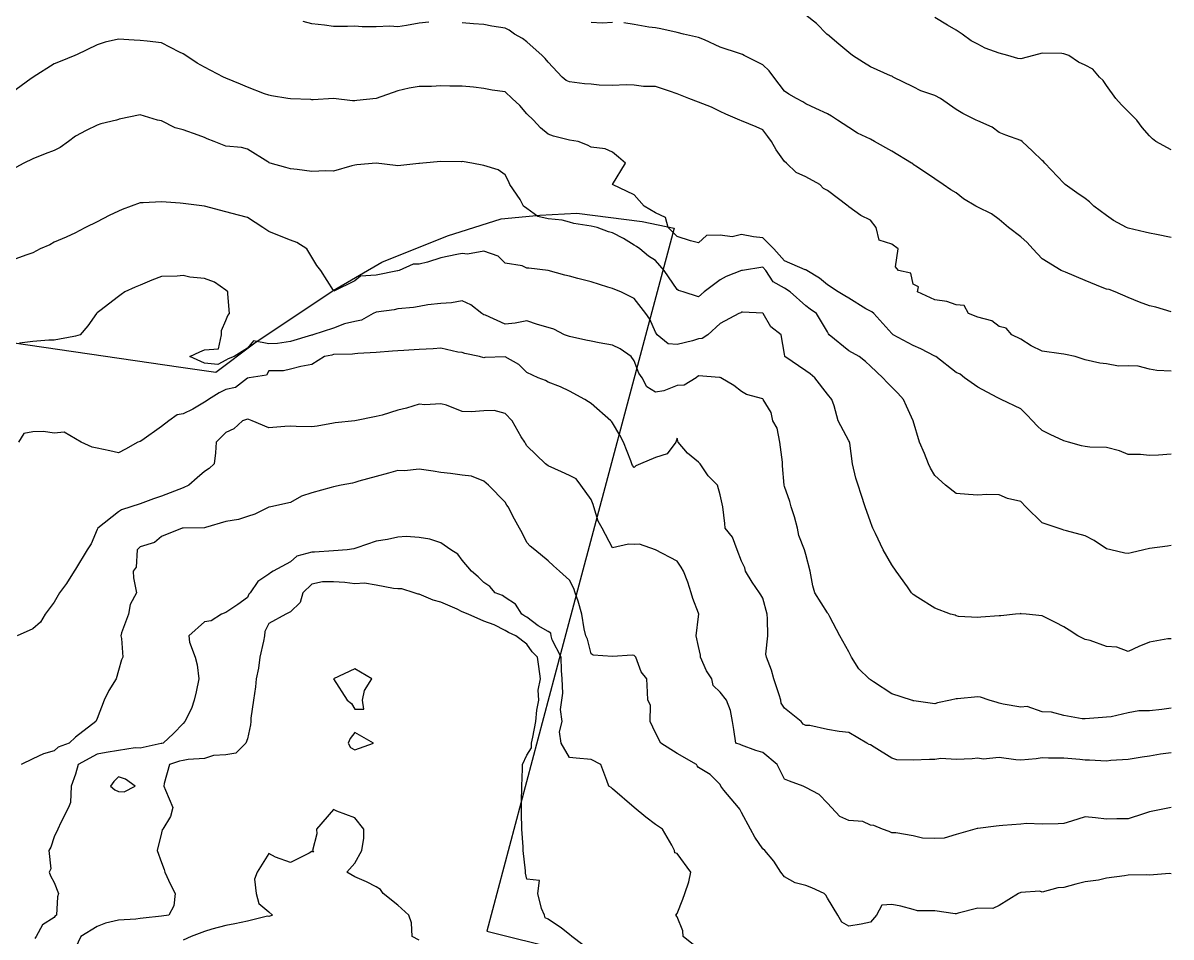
# Model space of a CAD drawing. Extents: x 0 to 495, y 0 to 595.
# Drawn here: x 227.7 to 495, y 199.9 to 412.6 of the extents above; entities that cross this region are included whole.
import ezdxf

# ---------------------------------------------------------------- set-up
doc = ezdxf.new("R2010")
doc.units = 0
for name, color, linetype in [('CONTOURS_MAJEURES', 3, 'CONTINUOUS'), ('CONTOURS_MINEURES', 8, 'CONTINUOUS'), ('PARCELLE', 4, 'CONTINUOUS')]:
    doc.layers.add(name, color=color, linetype=linetype)

msp = doc.modelspace()

# ---------------------------------------------------------------- linework, layer by layer
at = {"layer": 'CONTOURS_MAJEURES'}
for points in [[(494.995, 362.688), (491.604, 363.397), (490.003, 363.713), (488.94, 363.938), (485, 364.846), (484.655, 365), (481.624, 366.625), (479.996, 367.753), (477.028, 369.996), (476.003, 370.998), (475.004, 371.743), (473.085, 373.083), (470.334, 375.004), (470.001, 375.326), (465.604, 380), (465.343, 380.345), (464.998, 380.588), (462.762, 382.759), (460.317, 384.996), (460.005, 385.205), (456.518, 386.514), (455.002, 387.083), (453.354, 388.354), (449.999, 389.834), (449.654, 390.004), (446.548, 391.555), (444.996, 392.457), (441.317, 395), (440.003, 395.735), (436.779, 396.777), (435, 397.71), (430.342, 399.997), (430.12, 400.12), (429.997, 400.189), (429.685, 400.31), (425.004, 402.414), (423.39, 403.389), (420.835, 405.004), (420.001, 405.686), (417.654, 407.657), (414.998, 409.887), (414.932, 409.935), (414.866, 410.001), (412.431, 412.433), (409.995, 414.402)], [(494.995, 269.305), (494.246, 269.252), (490.003, 268.472), (487.501, 267.503), (485, 266.309), (482.342, 267.347), (479.996, 267.463), (476.156, 268.849), (475.004, 269.12), (473.336, 270.002), (471.287, 271.286), (470.001, 272.093), (468.106, 273.106), (464.998, 274.657), (461.253, 274.998), (460.109, 275.102), (460.005, 275.141), (459.877, 275.126), (458.754, 274.998), (455.359, 274.641), (455.002, 274.614), (450.714, 274.284), (449.999, 274.249), (445.522, 274.472), (444.996, 274.606), (444.774, 274.776), (443.664, 274.998), (440.003, 276.407), (436.072, 278.924), (435, 279.6), (434.605, 279.995), (433.636, 281.36), (430.973, 285.002), (429.997, 286.482), (427.979, 289.998), (426.203, 293.796), (425.592, 294.995), (425.404, 295.395), (425.004, 296.497), (423.797, 300.002), (422.898, 302.895), (422.196, 304.999), (421.647, 306.642), (420.821, 309.995), (420.19, 314.814), (420.158, 315.003), (420.119, 315.12), (420.001, 315.347), (417.545, 319.999), (416.537, 323.458), (415.999, 324.995), (414.998, 326.174), (412.086, 330.003), (410.954, 330.961), (409.995, 331.63), (405.087, 334.999), (405.053, 335.05), (405.002, 335.554), (404.275, 339.996), (401.865, 341.863), (400.062, 345.003), (399.999, 345.057), (395.257, 345.263), (394.996, 345.266), (394.827, 345.172), (394.402, 345.003), (390.004, 342.658), (387.164, 339.996), (385.871, 339.127), (385, 339.107), (383.608, 338.605), (379.997, 337.728), (377.922, 337.919), (375.342, 339.996), (375.005, 340.606), (373.7, 343.697), (372.696, 345.003), (370.002, 348.501), (366.896, 349.999), (365.538, 350.538), (364.998, 350.785), (363.852, 351.144), (359.995, 352.355), (356.887, 353.11), (355.003, 353.681), (353.891, 353.886), (350, 354.996), (345.512, 355.512), (344.996, 355.565), (343.911, 356.084), (340.004, 356.665), (338.352, 358.35), (335.001, 359.509), (331.236, 358.764), (329.998, 358.921), (328.723, 358.725), (325.005, 357.941), (321.902, 356.897), (320.002, 356.498), (318.559, 356.44), (315.312, 354.996), (314.999, 354.917), (314.898, 354.895), (309.996, 353.877), (306.299, 353.699), (305.003, 352.569), (300.143, 350.142), (300, 350.312), (297.114, 354.996), (296.143, 356.143), (294.997, 358.056), (293.792, 360.003), (291.509, 361.509), (290.004, 362.077), (286.669, 363.334), (285.001, 364.036), (283.553, 365), (279.998, 367.286), (277.891, 367.892), (274.995, 368.664), (270.002, 369.996), (264.999, 370.601), (264.362, 370.633), (259.996, 370.998), (255.717, 370.712), (255.004, 370.738), (252.897, 369.996), (250.834, 369.163), (250, 368.801), (247.799, 367.798), (244.997, 366.345), (242.309, 365), (240.804, 364.2), (240.005, 363.776), (237.781, 362.779), (235.002, 361.565), (234.014, 360.989), (231.739, 360.003), (229.998, 359.113), (228.664, 358.668), (224.995, 357.291)], [(385, 197.156), (381.462, 199.997), (381.331, 201.332), (379.997, 204.619), (379.748, 205.004), (379.997, 205.389), (381.331, 208.668), (381.817, 210.001), (382.726, 212.726), (383.214, 214.997), (379.997, 219.289), (379.481, 219.486), (379.373, 220.004), (378.749, 221.254), (376.61, 225.001), (375.005, 226.047), (372.767, 227.762), (370.002, 229.997), (364.998, 234.363), (364.646, 234.652), (364.136, 235.005), (363.682, 236.32), (362.255, 240.001), (359.995, 241.207), (356.508, 241.508), (355.003, 241.638), (352.991, 244.998), (352.662, 247.662), (353.29, 250.005), (352.85, 252.852), (353.206, 255.001), (353.4, 256.602), (353.259, 259.998), (353.135, 261.867), (353.04, 265.005), (350.938, 269.065), (350.691, 270.002), (350.6, 270.601), (350, 271.001), (347.665, 272.333), (344.996, 274.346), (344.539, 274.54), (343.907, 274.998), (342.376, 277.372), (340.004, 278.904), (339.365, 279.357), (337.695, 279.995), (336.445, 281.44), (335.001, 282.412), (333.696, 283.696), (332.169, 285.002), (329.998, 287.556), (328.952, 288.952), (327.319, 289.998), (325.005, 291.581), (322.473, 292.466), (320.002, 292.853), (316.923, 293.073), (314.999, 292.947), (312.629, 292.365), (309.996, 291.967), (305.457, 290.453), (305.003, 290.292), (304.759, 290.242), (303.184, 289.998), (300, 289.743), (295.575, 289.421), (294.997, 289.417), (291.497, 288.505), (290.004, 287.194), (286.02, 285.002), (285.376, 284.627), (285.001, 284.354), (282.394, 282.604), (280.645, 279.995), (280.302, 279.691), (279.998, 278.873), (277.735, 277.258), (274.995, 275.398), (273.944, 274.998), (271.563, 273.437), (270.002, 273.255), (266.316, 270.002), (266.515, 268.488), (267.831, 265.005), (268.259, 263.26), (268.646, 259.998), (268.029, 256.972), (267.587, 255.001), (266.974, 253.029), (265.399, 250.005), (264.999, 249.539), (262.782, 247.217), (260.353, 244.998), (260.058, 244.935), (259.996, 244.915), (259.902, 244.904), (255.004, 243.809), (253.894, 243.89), (250, 243.294), (247.141, 242.856), (244.997, 242.47), (240.598, 240.001), (240.005, 237.766), (238.985, 235.005), (238.836, 231.167), (238.314, 229.997), (236.53, 226.528), (235.861, 225.001), (235.002, 223.228), (234.207, 220.798), (233.735, 220.004), (234.215, 215.784), (233.831, 214.997), (234.128, 214.125), (235.002, 212.607), (236.037, 210.001), (235.802, 209.201), (235.565, 205.004), (235.216, 204.79), (235.002, 204.406), (232.268, 202.732), (230.785, 199.997), (230.481, 199.515)]]:
    msp.add_lwpolyline(points, dxfattribs=at)
at = {"layer": 'CONTOURS_MINEURES'}
for points in [[(494.995, 362.688), (491.604, 363.397), (490.003, 363.713), (488.94, 363.938), (485, 364.846), (484.655, 365), (481.624, 366.625), (479.996, 367.753), (477.028, 369.996), (476.003, 370.998), (475.004, 371.743), (473.085, 373.083), (470.334, 375.004), (470.001, 375.326), (465.604, 380), (465.343, 380.345), (464.998, 380.588), (462.762, 382.759), (460.317, 384.996), (460.005, 385.205), (456.518, 386.514), (455.002, 387.083), (453.354, 388.354), (449.999, 389.834), (449.654, 390.004), (446.548, 391.555), (444.996, 392.457), (441.317, 395), (440.003, 395.735), (436.779, 396.777), (435, 397.71), (430.342, 399.997), (430.12, 400.12), (429.997, 400.189), (429.685, 400.31), (425.004, 402.414), (423.39, 403.389), (420.835, 405.004), (420.001, 405.686), (417.654, 407.657), (414.998, 409.887), (414.932, 409.935), (414.866, 410.001), (412.431, 412.433), (409.995, 414.402)], [(322.247, 412.755), (320.002, 412.534), (317.034, 412.033), (314.999, 411.69), (313.151, 411.845), (309.996, 411.693), (306.694, 411.693), (305.003, 411.81), (303.252, 411.749), (300, 411.749), (297.899, 412.099), (294.997, 412.363), (292.958, 412.956)], [(494.995, 331.567), (491.699, 331.701), (490.003, 332.06), (487.309, 332.693), (485, 332.795), (482.759, 332.762), (479.996, 333.304), (478.441, 333.443), (475.004, 334.2), (472.65, 334.999), (470.46, 335.458), (470.001, 335.51), (469.438, 335.561), (464.998, 336.222), (462.448, 337.443), (460.005, 338.996), (457.931, 339.996), (456.582, 341.577), (455.002, 341.966), (453.256, 343.255), (449.999, 344.158), (447.876, 345.003), (446.824, 346.829), (444.996, 347.023), (442.777, 347.779), (440.003, 348.183), (436.001, 349.999), (436.191, 351.189), (435, 351.784), (434.392, 354.388), (431.536, 354.996), (430.867, 355.867), (431.479, 360.003), (429.997, 361.114), (427.023, 362.023), (426.318, 365), (425.004, 366.665), (422.781, 367.776), (420.001, 369.804), (419.829, 369.996), (414.998, 373.591), (414.065, 374.07), (413.223, 375.004), (409.995, 376.821), (407.755, 377.758), (405.514, 380), (405.002, 380.345), (403.086, 383.083), (402.001, 384.996), (401.146, 386.145), (399.999, 387.728), (398.402, 388.406), (394.996, 389.852), (394.639, 390.004), (391.342, 391.343), (390.004, 391.972), (387.982, 392.982), (385, 394.156), (382.777, 395), (380.804, 395.806), (379.997, 396.136), (378.256, 396.743), (375.005, 397.811), (372.191, 397.811), (370.002, 398.08), (368.158, 398.156), (364.998, 398.036), (361.88, 398.115), (359.995, 398.35), (358.438, 398.439), (355.003, 398.853), (354.19, 399.185), (353.242, 399.997), (350, 403.502), (349.324, 404.328), (348.635, 405.004), (344.996, 408.177), (343.998, 409.001), (342.196, 410.001), (340.894, 410.891), (340.004, 411.343), (336.861, 411.858), (335.001, 412.23), (332.583, 412.416), (329.998, 412.614)], [(364.998, 412.707), (362.57, 412.572), (359.995, 412.733)], [(494.995, 345.373), (491.429, 346.431), (490.003, 346.726), (487.656, 347.655), (485, 348.707), (481.998, 349.999), (480.559, 350.561), (479.996, 350.657), (478.956, 351.04), (475.004, 352.623), (470.436, 354.561), (470.001, 354.722), (469.799, 354.794), (469.412, 354.996), (464.998, 357.727), (462.846, 360.003), (461.503, 361.502), (460.005, 362.798), (457.177, 365), (455.002, 366.885), (453.207, 368.204), (449.999, 369.754), (449.828, 369.826), (449.557, 369.996), (446.682, 371.683), (444.996, 373.04), (443.748, 373.752), (441.97, 375.004), (440.003, 376.357), (435.938, 379.063), (435, 379.688), (434.851, 379.852), (434.559, 380), (429.997, 382.766), (425.971, 384.996), (425.004, 385.514), (421.979, 386.976), (420.001, 388.271), (417.352, 390.004), (415.918, 390.923), (414.998, 391.406), (412.33, 392.669), (409.995, 393.773), (409.243, 394.248), (407.811, 395), (406.047, 396.046), (405.002, 396.73), (402.537, 399.997), (401.446, 401.445), (399.999, 402.87), (395.663, 405.004), (395.246, 405.254), (394.996, 405.307), (394.509, 405.492), (390.004, 406.97), (386.365, 408.638), (385, 409.238), (381.537, 410.001), (379.997, 410.351), (376.217, 411.214), (375.005, 411.465), (373.4, 411.603), (370.002, 412.23), (367.6, 412.599)], [(494.995, 383.066), (491.459, 384.996), (490.662, 385.658), (490.003, 386.295), (488.278, 388.277), (487.06, 390.004), (485, 392.002), (483.499, 393.501), (482.16, 395), (479.996, 398.075), (479.178, 399.178), (478.332, 399.997), (476.819, 401.818), (475.004, 402.779), (473.465, 403.463), (471.192, 405.004), (470.001, 405.442), (469.538, 405.467), (464.998, 405.549), (463.001, 405.004), (460.005, 404.253), (459.353, 404.351), (457.003, 405.004), (455.002, 405.54), (451.71, 406.713), (449.999, 407.655), (448.444, 408.448), (446.403, 410.001), (444.996, 410.9), (442.953, 412.045), (440.003, 413.837)], [(494.995, 312.232), (492.045, 312.044), (490.003, 311.954), (487.859, 312.141), (485, 312.141), (482.998, 313), (479.996, 313.831), (476.089, 313.914), (475.004, 314.021), (474.17, 314.168), (471.155, 315.003), (470.001, 315.321), (466.856, 316.858), (464.998, 317.766), (463.87, 318.871), (462.767, 319.999), (461.401, 321.396), (460.005, 322.763), (455.437, 324.995), (455.132, 325.125), (455.002, 325.181), (454.526, 325.472), (449.999, 327.84), (446.932, 330.003), (445.879, 330.885), (444.996, 331.278), (440.273, 334.999), (440.003, 335.087), (436.745, 336.742), (435, 337.561), (430.325, 339.996), (429.997, 340.347), (425.797, 345.003), (425.349, 345.348), (425.004, 345.535), (423.917, 346.089), (420.001, 348.513), (419.078, 349.077), (417.5, 349.999), (414.998, 351.65), (413.19, 353.19), (410.192, 354.996), (409.995, 355.107), (409.844, 355.148), (405.002, 357.272), (402.527, 360.003), (399.999, 362.554), (397.832, 362.835), (394.996, 363.399), (392.835, 362.837), (390.004, 363.194), (386.887, 363.116), (385, 361.464), (383.136, 361.865), (379.997, 362.868), (377.895, 365), (377.293, 367.29), (375.005, 368.435), (372.372, 369.996), (370.002, 372.571), (364.998, 375.004), (368, 380), (366.363, 381.363), (364.998, 382.498), (363.267, 383.267), (359.995, 383.693), (359.163, 384.164), (357, 384.996), (355.003, 385.33), (351.267, 386.265), (350, 386.695), (348.22, 388.222), (346.572, 390.004), (344.996, 391.444), (343.383, 393.386), (341.614, 395), (340.004, 396.538), (336.962, 396.958), (335.001, 397.376), (332.646, 397.645), (329.998, 397.855), (327.145, 397.855), (325.005, 397.953), (322.826, 397.821), (320.002, 397.776), (317.603, 397.396), (314.999, 396.832), (309.996, 395), (305.457, 394.546), (305.003, 394.492), (304.477, 394.474), (300, 395), (295.275, 394.723), (294.997, 394.728), (294.759, 394.762), (290.004, 394.918), (289.379, 395), (285.605, 395.603), (285.001, 395.814), (283.94, 396.06), (279.998, 397.635), (278.372, 398.373), (274.995, 399.734), (274.419, 399.997), (270.002, 402.3), (268.271, 403.271), (265.645, 405.004), (264.999, 405.439), (264.199, 405.804), (259.996, 407.943), (256.668, 408.335), (255.004, 408.531), (253.614, 408.613), (250, 408.825), (246.903, 408.097), (244.997, 407.502), (240.204, 405.204), (240.005, 405.115), (239.796, 405.004), (236.371, 403.633), (235.002, 403.116), (230.127, 399.997), (229.998, 399.913), (229.686, 399.684), (224.995, 396.271)], [(494.995, 290.955), (494.147, 290.847), (490.003, 290.317), (488.638, 289.998), (485.702, 289.297), (485, 289.11), (484.215, 289.215), (480.997, 289.998), (479.996, 290.248), (477.122, 292.118), (475.004, 293.252), (470.626, 294.37), (470.001, 294.578), (469.683, 294.678), (468.75, 294.995), (464.998, 296.273), (461.199, 300.002), (460.005, 301.197), (456.933, 301.931), (455.002, 302.821), (452.105, 302.895), (449.999, 302.715), (447.835, 302.838), (444.996, 303.088), (442.499, 304.999), (440.003, 307.318), (438.975, 308.968), (438.502, 309.995), (437.582, 312.418), (436.456, 315.003), (435, 319.999), (433.447, 323.445), (432.749, 324.995), (431.42, 326.42), (429.997, 327.844), (428.939, 328.942), (427.881, 330.003), (425.004, 332.699), (423.844, 333.84), (422.366, 334.999), (420.001, 336.26), (415.415, 339.996), (415.285, 340.283), (414.998, 340.726), (412.434, 345.003), (410.956, 345.963), (409.995, 346.775), (406.303, 349.999), (405.002, 350.861), (402.381, 352.378), (400.683, 354.996), (399.999, 355.782), (395.246, 354.996), (395.042, 354.95), (394.996, 354.951), (391.407, 353.592), (390.004, 352.847), (386.3, 349.999), (385, 348.864), (381.427, 349.999), (380.361, 350.363), (379.997, 350.532), (377.037, 354.996), (375.005, 357.299), (373.347, 358.344), (371.354, 360.003), (370.57, 360.571), (370.002, 360.912), (367.561, 362.441), (364.998, 363.78), (364.016, 364.019), (361.375, 365), (359.995, 365.341), (355.964, 365.962), (355.003, 366.203), (353.291, 366.709), (350, 366.986), (347.571, 367.571), (344.996, 369.413), (344.283, 369.996), (343.477, 371.52), (341.083, 375.004), (340.751, 375.751), (340.004, 377.288), (338.393, 378.391), (335.001, 379.445), (332.221, 380), (329.998, 380.322), (329.708, 380.29), (325.005, 380.357), (320.836, 380), (320.085, 379.917), (320.002, 379.894), (319.898, 379.896), (314.999, 379.352), (314.425, 379.427), (309.996, 380), (305.426, 379.577), (305.003, 379.52), (304.327, 379.325), (300, 378.078), (298.213, 378.216), (294.997, 378.052), (291.541, 378.463), (290.004, 378.645), (288.937, 378.934), (285.295, 380), (285.074, 380.072), (285.001, 380.098), (284.763, 380.238), (279.998, 383.243), (278.627, 383.628), (274.995, 383.894), (272.221, 384.996), (270.654, 385.65), (270.002, 385.935), (268.501, 386.499), (264.999, 387.742), (263.156, 388.159), (259.996, 389.804), (259.088, 390.004), (255.004, 391.187), (250.167, 390.17), (250, 390.126), (249.546, 390.004), (245.891, 389.11), (244.997, 388.839), (242.463, 387.539), (240.005, 386.277), (238.337, 384.996), (236.395, 383.605), (235.002, 382.883), (232.888, 382.111), (229.998, 380.98), (227.914, 380), (226.041, 378.956)], [(494.995, 269.305), (494.246, 269.252), (490.003, 268.472), (487.501, 267.503), (485, 266.309), (482.342, 267.347), (479.996, 267.463), (476.156, 268.849), (475.004, 269.12), (473.336, 270.002), (471.287, 271.286), (470.001, 272.093), (468.106, 273.106), (464.998, 274.657), (461.253, 274.998), (460.109, 275.102), (460.005, 275.141), (459.877, 275.126), (458.754, 274.998), (455.359, 274.641), (455.002, 274.614), (450.714, 274.284), (449.999, 274.249), (445.522, 274.472), (444.996, 274.606), (444.774, 274.776), (443.664, 274.998), (440.003, 276.407), (436.072, 278.924), (435, 279.6), (434.605, 279.995), (433.636, 281.36), (430.973, 285.002), (429.997, 286.482), (427.979, 289.998), (426.203, 293.796), (425.592, 294.995), (425.404, 295.395), (425.004, 296.497), (423.797, 300.002), (422.898, 302.895), (422.196, 304.999), (421.647, 306.642), (420.821, 309.995), (420.19, 314.814), (420.158, 315.003), (420.119, 315.12), (420.001, 315.347), (417.545, 319.999), (416.537, 323.458), (415.999, 324.995), (414.998, 326.174), (412.086, 330.003), (410.954, 330.961), (409.995, 331.63), (405.087, 334.999), (405.053, 335.05), (405.002, 335.554), (404.275, 339.996), (401.865, 341.863), (400.062, 345.003), (399.999, 345.057), (395.257, 345.263), (394.996, 345.266), (394.827, 345.172), (394.402, 345.003), (390.004, 342.658), (387.164, 339.996), (385.871, 339.127), (385, 339.107), (383.608, 338.605), (379.997, 337.728), (377.922, 337.919), (375.342, 339.996), (375.005, 340.606), (373.7, 343.697), (372.696, 345.003), (370.002, 348.501), (366.896, 349.999), (365.538, 350.538), (364.998, 350.785), (363.852, 351.144), (359.995, 352.355), (356.887, 353.11), (355.003, 353.681), (353.891, 353.886), (350, 354.996), (345.512, 355.512), (344.996, 355.565), (343.911, 356.084), (340.004, 356.665), (338.352, 358.35), (335.001, 359.509), (331.236, 358.764), (329.998, 358.921), (328.723, 358.725), (325.005, 357.941), (321.902, 356.897), (320.002, 356.498), (318.559, 356.44), (315.312, 354.996), (314.999, 354.917), (314.898, 354.895), (309.996, 353.877), (306.299, 353.699), (305.003, 352.569), (300.143, 350.142), (300, 350.312), (297.114, 354.996), (296.143, 356.143), (294.997, 358.056), (293.792, 360.003), (291.509, 361.509), (290.004, 362.077), (286.669, 363.334), (285.001, 364.036), (283.553, 365), (279.998, 367.286), (277.891, 367.892), (274.995, 368.664), (270.002, 369.996), (264.999, 370.601), (264.362, 370.633), (259.996, 370.998), (255.717, 370.712), (255.004, 370.738), (252.897, 369.996), (250.834, 369.163), (250, 368.801), (247.799, 367.798), (244.997, 366.345), (242.309, 365), (240.804, 364.2), (240.005, 363.776), (237.781, 362.779), (235.002, 361.565), (234.014, 360.989), (231.739, 360.003), (229.998, 359.113), (228.664, 358.668), (224.995, 357.291)], [(494.995, 253.114), (492.819, 252.823), (490.003, 252.503), (487.472, 252.532), (485, 252.017), (481.088, 251.095), (479.996, 251.021), (479.03, 250.972), (475.004, 250.694), (474.337, 250.671), (470.001, 251.442), (467.173, 252.177), (464.998, 252.302), (461.494, 253.511), (460.005, 253.368), (455.933, 254.072), (455.002, 254.312), (454.489, 254.489), (452.648, 255.001), (450.661, 255.663), (449.999, 255.751), (445.274, 255.279), (444.996, 255.295), (443.634, 255.001), (440.637, 254.367), (440.003, 254.151), (435.125, 254.876), (435, 254.88), (434.918, 254.919), (434.615, 255.001), (429.997, 256.5), (425.718, 259.284), (425.004, 259.695), (424.869, 259.863), (424.719, 259.998), (422.327, 262.325), (420.583, 265.005), (420.001, 266.254), (417.917, 270.002), (415.587, 274.41), (415.231, 274.998), (415.13, 275.13), (414.998, 275.32), (412.096, 279.995), (411.637, 281.638), (411.014, 285.002), (409.995, 288.928), (409.683, 289.998), (408.356, 293.354), (408.068, 294.995), (407.316, 297.682), (406.557, 300.002), (406.251, 301.251), (405.002, 304.749), (404.952, 304.999), (404.543, 309.537), (404.567, 309.995), (404.582, 310.416), (403.951, 315.003), (403.304, 318.303), (402.282, 319.999), (401.943, 321.94), (400.066, 324.995), (399.999, 325.1), (396.144, 326.145), (394.996, 326.84), (393.208, 328.209), (390.203, 330.003), (390.004, 330.105), (389.909, 330.097), (385, 330.441), (384.432, 330.003), (381.694, 328.305), (379.997, 328.243), (376.955, 326.951), (375.005, 326.643), (372.93, 327.927), (371.855, 330.003), (371.13, 331.13), (370.002, 333.947), (369.345, 334.999), (366.755, 336.753), (364.998, 337.621), (361.842, 338.152), (359.995, 338.561), (358.805, 338.804), (355.003, 339.622), (353.826, 339.996), (351.3, 341.298), (350, 341.709), (347.545, 342.452), (344.996, 343.27), (342.288, 342.712), (340.004, 342.528), (335.418, 344.586), (335.001, 344.669), (334.575, 345.003), (332.008, 347.011), (329.998, 347.906), (327.501, 347.501), (325.005, 347.314), (322.017, 347.016), (320.002, 346.613), (318.62, 346.383), (314.999, 346.044), (314.185, 345.815), (309.996, 345.321), (309.282, 345.003), (306.58, 343.422), (305.003, 343.125), (302.588, 342.586), (300, 341.539), (295.21, 339.996), (295.043, 339.949), (294.997, 339.941), (294.938, 339.937), (290.004, 338.46), (287.017, 337.983), (285.001, 337.886), (281.388, 338.608), (279.998, 336.937), (276.932, 334.999), (275.536, 334.459), (274.995, 334.13), (273.123, 333.126), (270.002, 333.39), (266.607, 334.999), (268.934, 336.066), (270.002, 336.506), (273.233, 336.763), (273.925, 339.996), (273.944, 341.05), (274.995, 343.334), (275.45, 344.548), (275.785, 345.003), (275.424, 349.571), (275.464, 349.999), (274.995, 350.416), (272.294, 352.293), (270.002, 353.108), (266.586, 353.412), (264.999, 353.793), (263.672, 353.67), (259.996, 353.597), (257.741, 352.739), (255.004, 351.602), (253.884, 351.117), (251.46, 349.999), (250.626, 349.375), (250, 348.907), (245.623, 345.628), (244.997, 345.138), (244.859, 345.003), (242.869, 342.13), (241.064, 339.996), (240.005, 339.697), (239.607, 339.598), (235.002, 338.747), (233.795, 338.791), (229.998, 338.452), (226.917, 338.077)], [(494.995, 242.777), (492.532, 242.466), (490.003, 241.968), (488.289, 241.712), (485, 241.221), (480.963, 240.967), (479.996, 240.816), (476.043, 241.041), (475.004, 241.048), (473.802, 241.202), (470.001, 241.5), (466.473, 241.475), (464.998, 241.589), (463.633, 241.367), (460.005, 241.022), (458.857, 241.148), (455.002, 241.667), (451.24, 241.24), (449.999, 241.52), (448.662, 241.336), (444.996, 241.171), (441.399, 241.398), (440.003, 241.222), (438.798, 241.205), (435, 241), (431.146, 241.148), (429.997, 241.49), (425.924, 244.077), (425.004, 244.605), (424.713, 244.706), (424.15, 244.998), (420.001, 247.501), (417.733, 247.735), (414.998, 248.205), (410.895, 249.104), (409.995, 249.121), (409.388, 249.396), (408.899, 250.005), (405.002, 253.14), (404.266, 254.266), (404.138, 255.001), (403.768, 256.234), (402.567, 259.998), (401.987, 261.987), (400.809, 265.005), (400.696, 265.701), (401.168, 270.002), (401.082, 273.917), (400.993, 274.998), (399.999, 278.713), (399.494, 279.49), (399.217, 279.995), (397.498, 282.498), (395.958, 285.002), (395.803, 285.808), (394.996, 287.381), (393.979, 289.998), (392.905, 292.902), (391.221, 294.995), (391.138, 296.133), (390.644, 300.002), (390.004, 302.778), (389.415, 304.999), (387.241, 307.236), (385.376, 309.995), (385, 310.401), (382.461, 312.461), (380.275, 315.003), (379.997, 316.002), (379.748, 315.003), (377.677, 312.322), (375.005, 311.479), (371.524, 309.995), (370.429, 309.569), (370.002, 309.182), (369.644, 309.638), (369.501, 309.995), (369.272, 310.725), (367.531, 315.003), (366.653, 316.655), (364.998, 319.555), (364.8, 319.801), (364.59, 319.999), (359.995, 324.014), (359.398, 324.398), (358.511, 324.995), (355.003, 326.939), (352.888, 327.886), (350, 329.001), (349.357, 329.36), (347.665, 330.003), (344.996, 331.233), (343.143, 333.144), (340.004, 334.882), (335.285, 334.715), (335.001, 334.675), (334.039, 334.999), (330.634, 335.635), (329.998, 335.936), (328.99, 336.008), (325.005, 336.901), (323.221, 336.781), (320.002, 336.591), (316.378, 336.376), (314.999, 336.324), (313.783, 336.214), (309.996, 335.931), (305.711, 335.707), (305.003, 335.607), (304.483, 335.519), (300, 335.413), (299.676, 335.323), (297.94, 334.999), (294.997, 333.149), (292.385, 332.616), (290.004, 332.021), (288.388, 331.617), (285.001, 331.668), (284.403, 330.6), (280.415, 330.003), (279.998, 329.913), (277.201, 327.794), (274.995, 327.277), (273.445, 326.549), (270.91, 324.995), (270.416, 324.581), (270.002, 324.376), (267.258, 322.74), (264.999, 321.604), (263.623, 321.373), (261.664, 319.999), (259.996, 318.69), (255.42, 315.419), (255.004, 315.172), (254.448, 315.003), (251.57, 313.432), (250, 312.575), (247.999, 313), (244.997, 313.637), (243.874, 313.876), (241.253, 315.003), (240.005, 315.791), (237.336, 317.334), (235.002, 317.122), (232.5, 317.501), (229.998, 317.437), (227.932, 317.066), (226.72, 315.003)], [(494.995, 229.997), (490.794, 229.205), (490.003, 228.982), (488.557, 228.554), (485, 227.387), (482.346, 227.348), (479.996, 227.313), (477.373, 227.626), (475.004, 227.845), (471.82, 226.818), (470.001, 226.311), (468.75, 226.25), (464.998, 226.129), (461.311, 226.308), (460.005, 226.164), (455.823, 225.821), (455.002, 225.786), (454.323, 225.679), (449.999, 225.14), (449.88, 225.12), (449.284, 225.001), (444.996, 223.777), (442.154, 222.849), (440.003, 222.78), (437.133, 222.871), (435, 223.397), (430.893, 224.106), (429.997, 224.156), (429.404, 224.407), (427.857, 225.001), (425.836, 225.834), (425.004, 225.909), (423.226, 226.777), (420.001, 226.979), (417.928, 227.927), (415.971, 229.997), (414.998, 230.999), (413.052, 233.057), (409.995, 234.685), (409.344, 235.005), (406.15, 236.153), (405.002, 236.591), (403.295, 240.001), (399.999, 242.842), (398.314, 243.314), (394.996, 244.557), (394.674, 244.675), (393.694, 244.998), (393.206, 248.21), (392.934, 250.005), (392.432, 252.571), (391.527, 255.001), (390.004, 256.875), (388.39, 258.386), (388.079, 259.998), (386.862, 261.861), (385.45, 265.005), (385.44, 265.445), (385, 267.503), (384.429, 270.002), (385, 274.443), (385.097, 274.998), (385, 275.248), (383.698, 278.694), (383.303, 279.995), (382.499, 282.498), (381.506, 285.002), (380.957, 285.961), (379.997, 287.375), (375.005, 289.998), (371.277, 291.272), (370.002, 291.224), (368.701, 291.297), (364.998, 290.486), (362.563, 294.995), (361.663, 296.664), (360.662, 300.002), (360.491, 300.498), (359.995, 301.715), (357.603, 304.999), (356.525, 306.522), (355.003, 307.27), (353.127, 308.121), (350, 309.541), (349.389, 309.995), (344.996, 314.187), (344.73, 314.735), (344.599, 315.003), (343.748, 316.252), (341.617, 319.999), (340.004, 321.719), (337.438, 322.433), (335.001, 322.343), (332.094, 322.092), (329.998, 322.15), (326.313, 323.687), (325.005, 323.958), (321.253, 323.746), (320.002, 323.902), (317.059, 322.938), (314.999, 322.461), (311.351, 321.352), (309.996, 321.014), (305.003, 319.999), (300.432, 319.567), (300, 319.477), (296.2, 318.797), (294.997, 318.623), (291.326, 318.676), (290.004, 318.8), (288.699, 318.696), (285.001, 318.4), (281.128, 319.999), (280.28, 320.281), (279.998, 320.356), (278.831, 319.999), (276.821, 318.175), (274.995, 317.263), (272.681, 315.003), (272.563, 312.563), (272.272, 309.995), (271.065, 308.932), (270.002, 308.242), (268.288, 306.71), (266.373, 304.999), (264.999, 304.39), (264.053, 304.053), (259.996, 302.459), (258.124, 301.876), (255.004, 300.691), (252.84, 300.002), (250.687, 299.315), (250, 298.859), (245.134, 294.995), (244.997, 294.701), (243.608, 291.389), (242.648, 289.998), (240.005, 285.502), (239.634, 285.002), (237.877, 282.124), (236.227, 279.995), (235.002, 277.774), (232.917, 274.998), (231.81, 273.189), (229.998, 271.613), (226.425, 270.002)], [(494.995, 214.556), (494.662, 214.664), (490.003, 214.283), (489.348, 214.343), (485, 214.264), (484.13, 214.128), (479.996, 213.617), (478.091, 213.09), (475.004, 212.7), (472.847, 212.155), (470.001, 211.395), (468.652, 211.348), (464.998, 210.357), (464.455, 210.544), (460.005, 210.233), (459.449, 210.001), (455.002, 207.244), (453.489, 206.515), (449.999, 206.594), (445.45, 205.458), (444.996, 205.272), (444.728, 205.272), (440.003, 205.988), (435.986, 205.988), (435, 206.253), (432.088, 207.092), (429.997, 207.459), (427.705, 207.298), (426.413, 205.004), (425.004, 203.335), (422.888, 202.886), (420.001, 202.42), (418.368, 203.369), (417.419, 205.004), (414.998, 208.949), (414.598, 209.601), (414.228, 210.001), (411.354, 211.358), (409.995, 211.896), (407.499, 212.499), (405.002, 213.911), (404.125, 214.997), (402.555, 217.555), (400.408, 220.004), (399.999, 220.439), (398.089, 223.093), (397.121, 225.001), (394.996, 228.873), (394.605, 229.606), (394.271, 229.997), (390.911, 234.094), (390.216, 235.005), (390.004, 235.362), (387.721, 237.722), (385, 239.307), (384.692, 239.693), (384.528, 240.001), (379.997, 242.58), (376.253, 244.998), (375.005, 247.421), (373.714, 250.005), (373.837, 253.836), (373.209, 255.001), (373.112, 256.892), (372.952, 259.998), (371.622, 261.62), (370.386, 265.005), (370.212, 265.216), (370.002, 265.369), (369.536, 265.47), (364.998, 265.13), (360.461, 265.47), (359.995, 265.774), (359.157, 269.163), (358.788, 270.002), (358.38, 271.618), (357.803, 274.998), (356.949, 278.047), (356.293, 279.995), (355.976, 280.971), (355.003, 282.948), (352.648, 285.002), (351.233, 286.234), (350, 287.433), (346.933, 289.998), (345.808, 290.809), (344.996, 291.711), (343.971, 293.969), (343.308, 294.995), (342.144, 297.141), (340.655, 300.002), (340.385, 300.383), (340.004, 301.073), (336.073, 304.999), (335.001, 305.935), (332.131, 307.129), (329.998, 307.336), (327.266, 307.733), (325.005, 307.996), (323.265, 308.257), (320.002, 308.746), (316.591, 308.405), (314.999, 308.429), (312.855, 307.854), (309.996, 307.087), (305.939, 305.935), (305.003, 305.67), (304.467, 305.534), (301.787, 304.999), (300, 304.656), (299.489, 304.489), (294.997, 303.235), (292.556, 302.445), (290.004, 300.966), (285.418, 300.002), (285.001, 299.911), (281.706, 298.292), (279.998, 297.741), (277.924, 297.071), (274.995, 296.569), (270.202, 295.195), (270.002, 295.132), (265.069, 295.064), (264.999, 295.045), (264.964, 295.03), (264.772, 294.995), (259.996, 293.087), (258.332, 291.664), (255.004, 290.694), (254.356, 289.998), (254.069, 285.935), (253.428, 285.002), (253.485, 283.482), (254.152, 279.995), (252.71, 277.288), (252.297, 274.998), (250.659, 270.659), (250.522, 270.002), (250.659, 269.344), (250.977, 265.005), (250.646, 264.359), (250, 261.924), (249.468, 259.998), (247.726, 257.273), (246.633, 255.001), (244.997, 250.754), (244.774, 250.229), (244.685, 250.005), (240.005, 246.428), (238.528, 244.998), (235.954, 244.047), (235.002, 243.222), (232.5, 242.499), (229.998, 241.321), (227.355, 240.001)], [(385, 197.156), (381.462, 199.997), (381.331, 201.332), (379.997, 204.619), (379.748, 205.004), (379.997, 205.389), (381.331, 208.668), (381.817, 210.001), (382.726, 212.726), (383.214, 214.997), (379.997, 219.289), (379.481, 219.486), (379.373, 220.004), (378.749, 221.254), (376.61, 225.001), (375.005, 226.047), (372.767, 227.762), (370.002, 229.997), (364.998, 234.363), (364.646, 234.652), (364.136, 235.005), (363.682, 236.32), (362.255, 240.001), (359.995, 241.207), (356.508, 241.508), (355.003, 241.638), (352.991, 244.998), (352.662, 247.662), (353.29, 250.005), (352.85, 252.852), (353.206, 255.001), (353.4, 256.602), (353.259, 259.998), (353.135, 261.867), (353.04, 265.005), (350.938, 269.065), (350.691, 270.002), (350.6, 270.601), (350, 271.001), (347.665, 272.333), (344.996, 274.346), (344.539, 274.54), (343.907, 274.998), (342.376, 277.372), (340.004, 278.904), (339.365, 279.357), (337.695, 279.995), (336.445, 281.44), (335.001, 282.412), (333.696, 283.696), (332.169, 285.002), (329.998, 287.556), (328.952, 288.952), (327.319, 289.998), (325.005, 291.581), (322.473, 292.466), (320.002, 292.853), (316.923, 293.073), (314.999, 292.947), (312.629, 292.365), (309.996, 291.967), (305.457, 290.453), (305.003, 290.292), (304.759, 290.242), (303.184, 289.998), (300, 289.743), (295.575, 289.421), (294.997, 289.417), (291.497, 288.505), (290.004, 287.194), (286.02, 285.002), (285.376, 284.627), (285.001, 284.354), (282.394, 282.604), (280.645, 279.995), (280.302, 279.691), (279.998, 278.873), (277.735, 277.258), (274.995, 275.398), (273.944, 274.998), (271.563, 273.437), (270.002, 273.255), (266.316, 270.002), (266.515, 268.488), (267.831, 265.005), (268.259, 263.26), (268.646, 259.998), (268.029, 256.972), (267.587, 255.001), (266.974, 253.029), (265.399, 250.005), (264.999, 249.539), (262.782, 247.217), (260.353, 244.998), (260.058, 244.935), (259.996, 244.915), (259.902, 244.904), (255.004, 243.809), (253.894, 243.89), (250, 243.294), (247.141, 242.856), (244.997, 242.47), (240.598, 240.001), (240.005, 237.766), (238.985, 235.005), (238.836, 231.167), (238.314, 229.997), (236.53, 226.528), (235.861, 225.001), (235.002, 223.228), (234.207, 220.798), (233.735, 220.004), (234.215, 215.784), (233.831, 214.997), (234.128, 214.125), (235.002, 212.607), (236.037, 210.001), (235.802, 209.201), (235.565, 205.004), (235.216, 204.79), (235.002, 204.406), (232.268, 202.732), (230.785, 199.997), (230.481, 199.515)], [(358.1, 198.1), (355.545, 199.997), (355.003, 200.444), (353.078, 201.923), (350, 204.003), (349.31, 204.313), (349.183, 205.004), (348.46, 206.542), (347.569, 210.001), (347.998, 212.998), (344.996, 213.332), (344.71, 214.711), (344.712, 214.997), (344.714, 215.28), (344.211, 220.004), (344.159, 220.842), (343.859, 225.001), (343.817, 228.817), (343.756, 229.997), (343.77, 231.228), (343.858, 235.005), (344.022, 239.026), (343.992, 240.001), (344.996, 242.222), (346.108, 243.887), (346.096, 244.998), (346.406, 246.408), (347.133, 250.005), (347.342, 252.659), (347.846, 255.001), (347.653, 257.345), (348.207, 259.998), (347.829, 262.833), (347.519, 265.005), (346.252, 266.26), (344.996, 268.003), (342.436, 270.002), (340.728, 270.726), (340.004, 271.251), (337.435, 272.567), (335.001, 273.378), (331.399, 274.998), (329.998, 275.54), (328.793, 276.204), (325.005, 277.796), (323.258, 278.25), (320.002, 279.654), (319.702, 279.695), (318.801, 279.995), (315.896, 280.892), (314.999, 280.927), (314.019, 280.975), (309.996, 281.747), (307.214, 282.212), (305.003, 282.064), (302.653, 282.346), (300, 282.533), (297.481, 282.516), (294.997, 281.989), (292.883, 279.995), (292.27, 277.727), (290.004, 275.553), (288.951, 274.998), (285.001, 272.857), (284.01, 270.991), (283.931, 270.002), (283.702, 268.704), (282.893, 265.005), (282.556, 262.445), (282.037, 259.998), (281.903, 258.096), (281.368, 255.001), (280.82, 250.826), (280.815, 250.005), (280.73, 249.272), (279.998, 245.999), (279.598, 244.998), (277.296, 242.699), (274.995, 242.261), (272.1, 242.1), (270.002, 241.462), (266.195, 241.195), (264.999, 240.955), (264.21, 240.789), (261.831, 240.001), (260.578, 235.586), (260.507, 235.005), (260.923, 234.077), (262.657, 229.997), (262.081, 227.915), (260.266, 225.001), (260.181, 224.816), (259.996, 224.092), (258.951, 220.004), (259.996, 217.188), (260.59, 215.591), (260.726, 214.997), (262.069, 212.071), (263.15, 210.001), (262.841, 207.159), (261.664, 205.004), (259.996, 204.703), (255.724, 204.282), (255.004, 204.211), (254.049, 204.049), (250, 203.775), (246.923, 203.076), (244.997, 202.327), (241.196, 199.997), (240.005, 197.374)], [(300, 259.998), (303.216, 255.001), (304.196, 254.196), (305.003, 252.92), (307.083, 252.92), (306.786, 255.001), (307.272, 257.273), (308.926, 259.998), (305.003, 262.293), (300, 259.998)], [(303.411, 244.998), (304.003, 243.998), (305.003, 243.477), (309.372, 244.998), (305.003, 247.501), (303.942, 246.06), (303.411, 244.998)], [(251.314, 233.69), (253.892, 235.005), (251.642, 236.644), (250, 237.146), (248.894, 236.109), (248.124, 235.005), (249.102, 234.106), (250, 233.753), (251.314, 233.69)], [(320.002, 199.142), (318.334, 199.997), (318.172, 203.172), (317.581, 205.004), (314.999, 207.288), (311.604, 210.001), (310.975, 210.978), (309.996, 211.551), (307.726, 212.726), (305.003, 213.869), (303.16, 214.997), (305.003, 217.059), (306.614, 220.004), (307.083, 222.919), (307.083, 225.001), (305.003, 227.585), (300.834, 229.165), (300, 229.543), (296.05, 225.001), (296.109, 223.891), (295.169, 220.004), (295.382, 219.619), (294.997, 219.777), (294.373, 219.379), (290.004, 217.188), (286.502, 218.502), (285.001, 219.322), (282.285, 214.997), (281.632, 213.366), (281.999, 210.001), (282.643, 207.645), (285.001, 205.773), (285.859, 205.004), (285.238, 204.768), (285.001, 204.642), (284.695, 204.698), (279.998, 203.568), (277.028, 202.969), (274.995, 202.577), (271.684, 201.683), (270.002, 201.15), (266.923, 199.997), (264.999, 199.12)]]:
    msp.add_lwpolyline(points, dxfattribs=at)
at = {"layer": 'PARCELLE'}
msp.add_lwpolyline([(218.168, 339.206), (264.47, 332.489), (272.637, 331.302), (281.752, 338.16), (299.988, 350.315), (311.29, 356.924), (326.536, 363.031), (339.046, 366.983), (348.061, 367.847), (356.673, 368.305), (371.843, 366.421), (379.317, 364.811), (353.21, 266.949), (351.579, 260.818), (335.738, 201.261), (386.579, 188.571)], dxfattribs=at)

doc.saveas('drawing.dxf')
